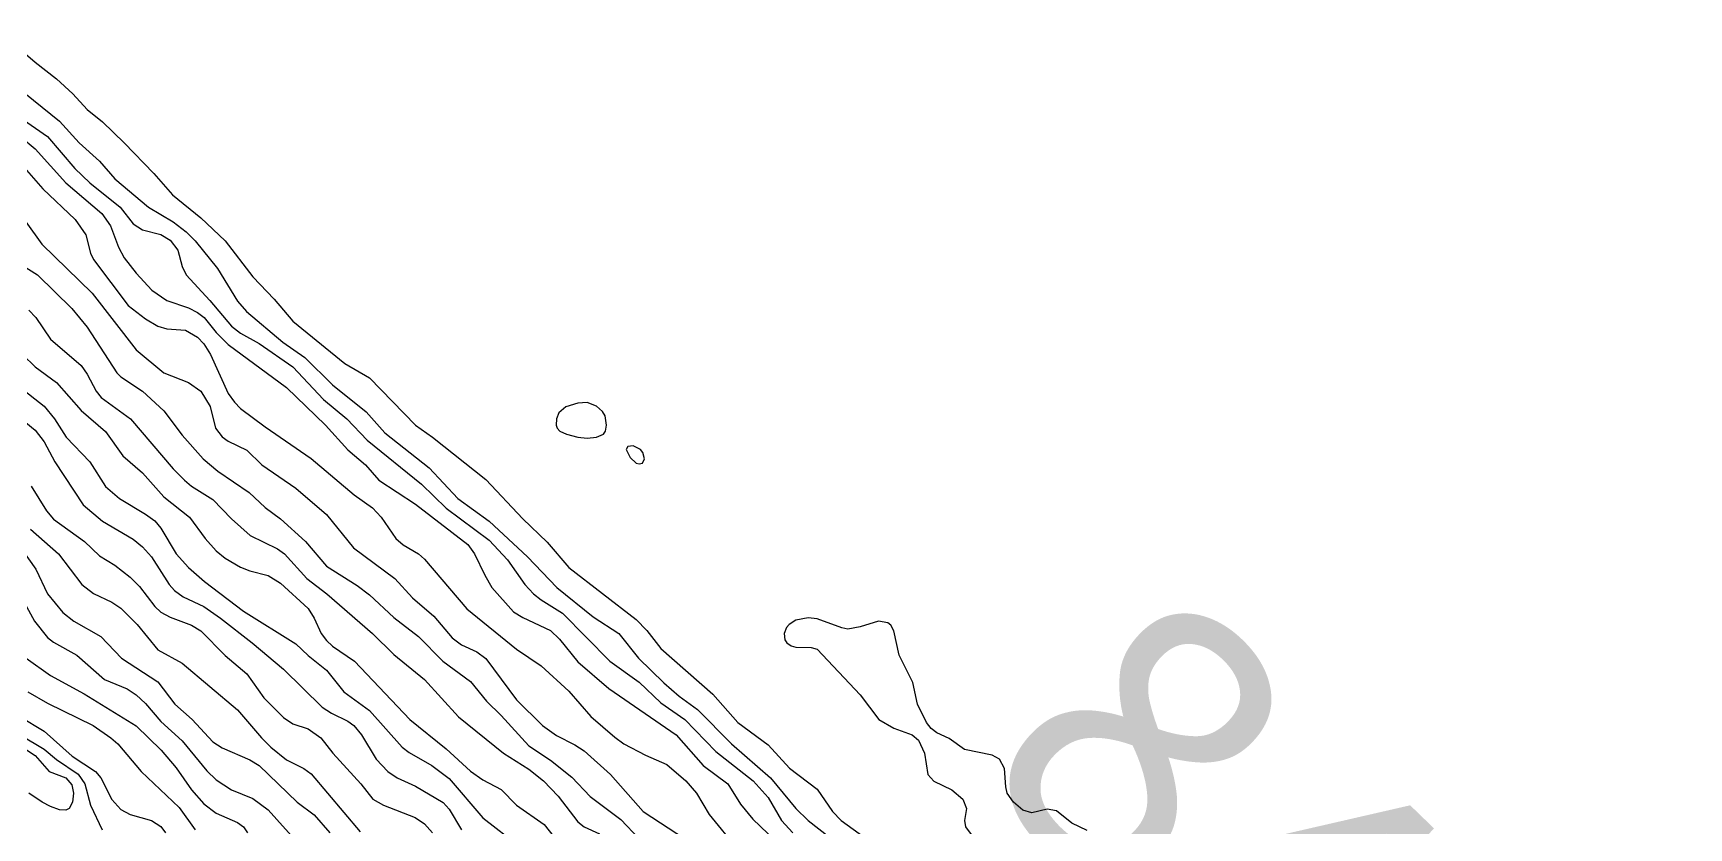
# Model space of a CAD drawing. Extents: x 474277 to 475042, y 254928 to 255625.
# Drawn here: x 474694.77 to 474736.16, y 255069.19 to 255089.06 of the extents above; entities that cross this region are included whole.
import ezdxf

# ---------------------------------------------------------------- set-up
doc = ezdxf.new("R2010")
doc.units = 0
doc.header["$MEASUREMENT"] = 0
doc.layers.add('BaseMapV2_DTM_export_MonNov09090547073261 — entities', color=1, linetype='CONTINUOUS')
doc.styles.get("Standard").update_dxf_attribs({"font": 'romans.shx'})

msp = doc.modelspace()

# ---------------------------------------------------------------- linework, layer by layer
at = {"layer": 'BaseMapV2_DTM_export_MonNov09090547073261 — entities', "color": 15, "linetype": 'Continuous', "true_color": 0xb7484b}
for points in [[(474693.979, 255089.062, 84.25), (474694.822, 255088.335, 84.25), (474695.359, 255087.923, 84.25), (474695.764, 255087.545, 84.25), (474696.126, 255087.152, 84.25), (474696.509, 255086.847, 84.25), (474697.046, 255086.318, 84.25), (474697.788, 255085.552, 84.25), (474698.259, 255085.015, 84.25), (474698.963, 255084.447, 84.25), (474699.573, 255083.865, 84.25), (474700.266, 255082.967, 84.25), (474700.803, 255082.413, 84.25), (474701.263, 255081.857, 84.25), (474702.566, 255080.798, 84.25), (474703.18, 255080.443, 84.25), (474704.33, 255079.256, 84.25), (474704.756, 255078.958, 84.25), (474706.094, 255077.902, 84.25), (474707.014, 255076.918, 84.25), (474707.627, 255076.334, 84.25), (474708.164, 255075.705, 84.25), (474709.851, 255074.405, 84.25), (474710.112, 255074.127, 84.25), (474710.464, 255073.678, 84.25), (474711.768, 255072.531, 84.25), (474712.392, 255071.827, 84.25), (474713.148, 255071.272, 84.25), (474713.685, 255070.688, 84.25), (474714.375, 255070.156, 84.25), (474714.758, 255069.603, 84.25), (474714.976, 255069.373, 84.25), (474715.727, 255068.836, 84.25)], [(474694.132, 255087.911, 84.5), (474695.436, 255086.858, 84.5), (474695.928, 255086.318, 84.5), (474696.429, 255085.858, 84.5), (474696.816, 255085.422, 84.5), (474697.66, 255084.708, 84.5), (474698.273, 255084.347, 84.5), (474698.598, 255084.095, 84.5), (474698.821, 255083.865, 84.5), (474699.386, 255083.175, 84.5), (474699.883, 255082.36, 84.5), (474700.11, 255082.101, 84.5), (474701.015, 255081.334, 84.5), (474701.566, 255080.951, 84.5), (474702.26, 255080.265, 84.5), (474703.103, 255079.596, 84.5), (474703.563, 255079.067, 84.5), (474704.677, 255078.191, 84.5), (474705.39, 255077.424, 84.5), (474706.17, 255076.858, 84.5), (474707.134, 255075.967, 84.5), (474707.869, 255075.2, 84.5), (474708.777, 255074.468, 84.5), (474709.419, 255074.05, 84.5), (474709.908, 255073.437, 84.5), (474710.541, 255072.815, 84.5), (474710.924, 255072.481, 84.5), (474711.384, 255072.155, 84.5), (474712.228, 255071.295, 84.5), (474713.209, 255070.446, 84.5), (474713.841, 255069.68, 84.5), (474714.149, 255069.373, 84.5), (474714.681, 255068.957, 84.5)], [(474694.038, 255087.239, 84.75), (474695.129, 255086.478, 84.75), (474695.819, 255085.674, 84.75), (474696.195, 255085.322, 84.75), (474696.948, 255084.708, 84.75), (474697.276, 255084.292, 84.75), (474697.506, 255084.145, 84.75), (474697.966, 255084.024, 84.75), (474698.196, 255083.889, 84.75), (474698.39, 255083.635, 84.75), (474698.503, 255083.224, 84.75), (474698.602, 255083.021, 84.75), (474699.193, 255082.379, 84.75), (474699.73, 255081.735, 84.75), (474699.96, 255081.564, 84.75), (474700.42, 255081.305, 84.75), (474701.262, 255080.721, 84.75), (474702.03, 255079.902, 84.75), (474702.617, 255079.418, 84.75), (474703.128, 255078.881, 84.75), (474704.483, 255077.789, 84.75), (474705.097, 255077.184, 84.75), (474706.17, 255076.386, 84.75), (474706.634, 255075.89, 84.75), (474707.069, 255075.277, 84.75), (474707.281, 255075.047, 84.75), (474707.472, 255074.894, 84.75), (474708.011, 255074.56, 84.75), (474709.188, 255073.36, 84.75), (474709.927, 255072.834, 84.75), (474710.464, 255072.315, 84.75), (474711.068, 255071.903, 84.75), (474711.844, 255071.103, 84.75), (474712.77, 255070.37, 84.75), (474713.148, 255069.95, 84.75), (474713.484, 255069.373, 84.75), (474713.761, 255069.064, 84.75)], [(474694.466, 255086.472, 85), (474694.822, 255086.172, 85), (474695.589, 255085.322, 85), (474696.495, 255084.555, 85), (474696.706, 255084.248, 85), (474696.906, 255083.711, 85), (474697.046, 255083.442, 85), (474697.353, 255083.057, 85), (474697.74, 255082.638, 85), (474698.119, 255082.38, 85), (474698.656, 255082.197, 85), (474698.886, 255082.08, 85), (474699.046, 255081.948, 85), (474699.346, 255081.581, 85), (474699.653, 255081.28, 85), (474701.11, 255080.204, 85), (474702.08, 255079.264, 85), (474702.643, 255078.641, 85), (474703.085, 255078.267, 85), (474703.413, 255077.884, 85), (474704.33, 255077.289, 85), (474705.643, 255076.274, 85), (474705.811, 255076.044, 85), (474706.065, 255075.507, 85), (474706.244, 255075.2, 85), (474706.784, 255074.597, 85), (474707.014, 255074.449, 85), (474707.706, 255074.127, 85), (474707.934, 255073.91, 85), (474708.394, 255073.34, 85), (474709.161, 255072.675, 85), (474710.848, 255071.517, 85), (474711.527, 255070.753, 85), (474712.144, 255070.293, 85), (474712.458, 255069.786, 85), (474712.764, 255069.41, 85), (474713.519, 255068.683, 85)], [(474694.548, 255085.705, 85.25), (474695.012, 255085.168, 85.25), (474695.824, 255084.402, 85.25), (474696.088, 255084.018, 85.25), (474696.208, 255083.558, 85.25), (474696.283, 255083.405, 85.25), (474697.153, 255082.255, 85.25), (474697.583, 255081.917, 85.25), (474697.889, 255081.735, 85.25), (474698.119, 255081.669, 85.25), (474698.579, 255081.634, 85.25), (474698.886, 255081.458, 85.25), (474699.039, 255081.294, 85.25), (474699.207, 255081.028, 85.25), (474699.653, 255080.054, 85.25), (474699.806, 255079.834, 85.25), (474699.96, 255079.679, 85.25), (474700.573, 255079.216, 85.25), (474701.723, 255078.423, 85.25), (474702.797, 255077.521, 85.25), (474703.257, 255077.194, 85.25), (474703.475, 255076.964, 85.25), (474703.843, 255076.427, 85.25), (474704.023, 255076.266, 85.25), (474704.407, 255076.04, 85.25), (474704.56, 255075.914, 85.25), (474705.618, 255074.664, 85.25), (474706.86, 255073.661, 85.25), (474707.474, 255073.243, 85.25), (474708.164, 255072.609, 85.25), (474708.719, 255071.98, 85.25), (474709.314, 255071.457, 85.25), (474709.544, 255071.297, 85.25), (474710.081, 255071.007, 85.25), (474710.618, 255070.775, 85.25), (474711.088, 255070.37, 85.25), (474711.356, 255070.063, 85.25), (474711.671, 255069.526, 85.25), (474712.381, 255068.656, 85.25)], [(474694.592, 255084.345, 85.5), (474694.995, 255083.788, 85.5), (474696.252, 255082.561, 85.5), (474697.353, 255081.147, 85.5), (474698.043, 255080.567, 85.5), (474698.656, 255080.328, 85.5), (474698.963, 255080.108, 85.5), (474699.197, 255079.724, 85.5), (474699.33, 255079.188, 85.5), (474699.499, 255078.969, 85.5), (474699.653, 255078.859, 85.5), (474700.113, 255078.634, 85.5), (474700.487, 255078.267, 85.5), (474701.34, 255077.687, 85.5), (474702.106, 255077.023, 85.5), (474702.783, 255076.197, 85.5), (474703.818, 255075.43, 85.5), (474704.253, 255074.944, 85.5), (474704.79, 255074.485, 85.5), (474705.25, 255073.941, 85.5), (474705.48, 255073.769, 85.5), (474705.864, 255073.594, 85.5), (474706.094, 255073.428, 85.5), (474706.86, 255072.397, 85.5), (474707.511, 255071.75, 85.5), (474707.857, 255071.499, 85.5), (474708.317, 255071.268, 85.5), (474708.547, 255071.118, 85.5), (474709.208, 255070.523, 85.5), (474710.023, 255069.603, 85.5), (474711.084, 255068.913, 85.5)], [(474694.362, 255083.345, 85.75), (474694.879, 255083.021, 85.75), (474695.742, 255082.179, 85.75), (474696.126, 255081.714, 85.75), (474696.866, 255080.568, 85.75), (474696.969, 255080.469, 85.75), (474697.506, 255080.111, 85.75), (474698.043, 255079.616, 85.75), (474698.503, 255079.011, 85.75), (474699.027, 255078.421, 85.75), (474699.393, 255078.114, 85.75), (474700.172, 255077.577, 85.75), (474700.573, 255077.198, 85.75), (474700.956, 255076.917, 85.75), (474701.584, 255076.351, 85.75), (474702.104, 255075.737, 85.75), (474702.873, 255075.248, 85.75), (474703.18, 255075.02, 85.75), (474703.793, 255074.451, 85.75), (474704.408, 255073.974, 85.75), (474705.018, 255073.36, 85.75), (474705.71, 255072.855, 85.75), (474706.104, 255072.363, 85.75), (474706.477, 255072.001, 85.75), (474707.167, 255071.246, 85.75), (474707.704, 255070.883, 85.75), (474708.241, 255070.463, 85.75), (474708.701, 255069.973, 85.75), (474709.467, 255069.404, 85.75), (474709.927, 255068.921, 85.75)], [(474694.669, 255082.139, 86), (474694.837, 255081.948, 86), (474695.206, 255081.413, 86), (474695.972, 255080.749, 86), (474696.126, 255080.536, 86), (474696.352, 255080.108, 86), (474696.471, 255079.954, 86), (474697.211, 255079.418, 86), (474698.273, 255078.166, 86), (474698.554, 255077.884, 86), (474698.733, 255077.738, 86), (474699.269, 255077.401, 86), (474699.73, 255076.916, 86), (474700.198, 255076.504, 86), (474700.88, 255076.166, 86), (474701.057, 255076.044, 86), (474701.615, 255075.43, 86), (474702.115, 255075.047, 86), (474703.257, 255074.053, 86), (474703.793, 255073.528, 86), (474704.56, 255072.902, 86), (474705.404, 255071.972, 86), (474706.528, 255071.06, 86), (474707.167, 255070.657, 86), (474707.53, 255070.37, 86), (474707.902, 255069.986, 86), (474708.394, 255069.343, 86), (474708.547, 255069.221, 86), (474708.931, 255069.039, 86)], [(474694.209, 255081.319, 86.25), (474694.822, 255080.721, 86.25), (474695.359, 255080.33, 86.25), (474695.972, 255079.625, 86.25), (474696.586, 255079.101, 86.25), (474697.019, 255078.497, 86.25), (474697.506, 255078.071, 86.25), (474698.043, 255077.467, 86.25), (474698.683, 255076.964, 86.25), (474699.07, 255076.427, 86.25), (474699.346, 255076.12, 86.25), (474699.576, 255075.935, 86.25), (474699.96, 255075.713, 86.25), (474700.19, 255075.621, 86.25), (474700.65, 255075.504, 86.25), (474700.956, 255075.308, 86.25), (474701.646, 255074.673, 86.25), (474701.797, 255074.434, 86.25), (474701.974, 255074.05, 86.25), (474702.106, 255073.873, 86.25), (474702.26, 255073.731, 86.25), (474702.809, 255073.36, 86.25), (474704.19, 255071.903, 86.25), (474705.097, 255071.171, 86.25), (474705.71, 255070.609, 86.25), (474706.017, 255070.389, 86.25), (474706.477, 255070.154, 86.25), (474706.86, 255069.757, 86.25), (474707.55, 255069.272, 86.25), (474708.547, 255068.01, 86.25)], [(474693.672, 255080.808, 86.5), (474695.052, 255079.733, 86.5), (474695.31, 255079.418, 86.5), (474695.601, 255078.958, 86.5), (474696.192, 255078.344, 86.5), (474696.586, 255077.726, 86.5), (474696.933, 255077.424, 86.5), (474697.583, 255077.037, 86.5), (474697.813, 255076.866, 86.5), (474697.966, 255076.683, 86.5), (474698.349, 255076.047, 86.5), (474698.656, 255075.7, 86.5), (474699.061, 255075.354, 86.5), (474700.036, 255074.611, 86.5), (474701.34, 255073.797, 86.5), (474701.646, 255073.499, 86.5), (474702.106, 255073.136, 86.5), (474702.541, 255072.593, 86.5), (474703.18, 255072.123, 86.5), (474703.999, 255071.213, 86.5), (474704.177, 255071.079, 86.5), (474704.737, 255070.753, 86.5), (474705.174, 255070.425, 86.5), (474706.017, 255069.439, 86.5), (474706.937, 255068.729, 86.5)], [(474708.854, 255078.957, 84), (474709.028, 255079.034, 84), (474709.078, 255079.111, 84), (474709.104, 255079.264, 84), (474709.072, 255079.494, 84), (474709.007, 255079.599, 84), (474708.854, 255079.734, 84), (474708.624, 255079.824, 84), (474708.394, 255079.813, 84), (474708.087, 255079.717, 84), (474707.917, 255079.571, 84), (474707.858, 255079.418, 84), (474707.85, 255079.264, 84), (474707.874, 255079.188, 84), (474707.943, 255079.111, 84), (474708.103, 255079.034, 84), (474708.394, 255078.962, 84), (474708.624, 255078.936, 84), (474708.854, 255078.957, 84)], [(474694.592, 255079.323, 86.75), (474694.822, 255079.134, 86.75), (474695.052, 255078.84, 86.75), (474695.315, 255078.344, 86.75), (474696.021, 255077.271, 86.75), (474696.509, 255076.864, 86.75), (474697.276, 255076.407, 86.75), (474697.506, 255076.221, 86.75), (474697.729, 255075.967, 86.75), (474698.172, 255075.277, 86.75), (474698.311, 255075.124, 86.75), (474698.527, 255074.97, 86.75), (474699.039, 255074.729, 86.75), (474699.456, 255074.434, 86.75), (474700.249, 255073.82, 86.75), (474701.033, 255073.163, 86.75), (474702, 255072.21, 86.75), (474702.232, 255072.057, 86.75), (474702.643, 255071.86, 86.75), (474702.788, 255071.75, 86.75), (474702.981, 255071.52, 86.75), (474703.347, 255070.907, 86.75), (474703.642, 255070.6, 86.75), (474703.87, 255070.44, 86.75), (474704.33, 255070.238, 86.75), (474705.02, 255069.826, 86.75), (474705.174, 255069.656, 86.75), (474705.484, 255069.143, 86.75)], [(474710.004, 255078.309, 84), (474710.057, 255078.421, 84), (474710.013, 255078.574, 84), (474709.953, 255078.651, 84), (474709.774, 255078.746, 84), (474709.643, 255078.727, 84), (474709.602, 255078.651, 84), (474709.697, 255078.45, 84), (474709.851, 255078.313, 84), (474709.927, 255078.29, 84), (474710.004, 255078.309, 84)], [(474694.726, 255077.731, 87), (474695.106, 255077.117, 87), (474695.282, 255076.907, 87), (474696.058, 255076.351, 87), (474696.432, 255075.991, 87), (474696.816, 255075.76, 87), (474697.199, 255075.459, 87), (474697.429, 255075.226, 87), (474697.813, 255074.728, 87), (474697.966, 255074.584, 87), (474698.196, 255074.461, 87), (474698.733, 255074.259, 87), (474698.963, 255074.119, 87), (474699.576, 255073.503, 87), (474700.113, 255073.046, 87), (474700.543, 255072.44, 87), (474701.033, 255071.95, 87), (474701.263, 255071.797, 87), (474701.646, 255071.669, 87), (474701.968, 255071.443, 87), (474702.262, 255071.06, 87), (474702.969, 255070.293, 87), (474703.267, 255069.91, 87), (474703.531, 255069.756, 87), (474704.321, 255069.45, 87), (474704.56, 255069.295, 87), (474704.756, 255069.066, 87)], [(474694.708, 255076.657, 87.25), (474695.408, 255076.044, 87.25), (474695.988, 255075.277, 87.25), (474696.279, 255075.053, 87.25), (474696.739, 255074.837, 87.25), (474696.969, 255074.685, 87.25), (474697.371, 255074.28, 87.25), (474697.889, 255073.644, 87.25), (474698.503, 255073.307, 87.25), (474699.883, 255072.146, 87.25), (474700.479, 255071.443, 87.25), (474700.715, 255071.213, 87.25), (474701.11, 255070.894, 87.25), (474701.539, 255070.676, 87.25), (474701.723, 255070.546, 87.25), (474702.95, 255069.093, 87.25)], [(474694.519, 255076.12, 87.5), (474694.84, 255075.66, 87.5), (474695.129, 255075.039, 87.5), (474695.512, 255074.58, 87.5), (474695.787, 255074.357, 87.5), (474696.464, 255073.974, 87.5), (474696.983, 255073.437, 87.5), (474697.889, 255072.844, 87.5), (474698.312, 255072.287, 87.5), (474698.747, 255071.903, 87.5), (474699.269, 255071.34, 87.5), (474699.499, 255071.197, 87.5), (474700.19, 255070.893, 87.5), (474700.42, 255070.754, 87.5), (474701.37, 255069.833, 87.5), (474701.8, 255069.514, 87.5), (474702.189, 255069.066, 87.5)], [(474694.346, 255075.2, 87.75), (474694.806, 255074.357, 87.75), (474695.129, 255073.953, 87.75), (474695.282, 255073.835, 87.75), (474695.864, 255073.513, 87.75), (474696.56, 255072.9, 87.75), (474697.123, 255072.665, 87.75), (474697.353, 255072.514, 87.75), (474697.583, 255072.303, 87.75), (474697.966, 255071.854, 87.75), (474698.503, 255071.367, 87.75), (474699.116, 255070.614, 87.75), (474699.346, 255070.391, 87.75), (474699.736, 255070.14, 87.75), (474700.266, 255069.929, 87.75), (474700.65, 255069.646, 87.75), (474701.373, 255068.836, 87.75)], [(474721.122, 255069.125, 84), (474720.739, 255069.309, 84), (474720.355, 255069.615, 84), (474720.125, 255069.657, 84), (474719.742, 255069.564, 84), (474719.512, 255069.633, 84), (474719.285, 255069.833, 84), (474719.126, 255070.063, 84), (474719.089, 255070.216, 84), (474719.059, 255070.676, 84), (474718.929, 255070.907, 84), (474718.745, 255071.01, 84), (474718.055, 255071.151, 84), (474717.672, 255071.426, 84), (474717.365, 255071.571, 84), (474717.222, 255071.673, 84), (474717.106, 255071.827, 84), (474716.879, 255072.287, 84), (474716.768, 255072.823, 84), (474716.425, 255073.513, 84), (474716.292, 255074.115, 84), (474716.215, 255074.259, 84), (474716.138, 255074.321, 84), (474715.908, 255074.356, 84), (474715.448, 255074.217, 84), (474715.141, 255074.163, 84), (474714.988, 255074.192, 84), (474714.375, 255074.416, 84), (474714.145, 255074.442, 84), (474713.838, 255074.388, 84), (474713.672, 255074.28, 84), (474713.606, 255074.204, 84), (474713.545, 255074.05, 84), (474713.568, 255073.897, 84), (474713.614, 255073.82, 84), (474713.72, 255073.744, 84), (474713.838, 255073.711, 84), (474714.221, 255073.704, 84), (474714.375, 255073.663, 84), (474715.448, 255072.521, 84), (474715.915, 255071.903, 84), (474716.292, 255071.688, 84), (474716.752, 255071.515, 84), (474716.905, 255071.384, 84), (474717.053, 255071.06, 84), (474717.142, 255070.523, 84), (474717.288, 255070.363, 84), (474717.743, 255070.14, 84), (474718.011, 255069.91, 84), (474718.103, 255069.68, 84), (474718.06, 255069.373, 84), (474718.085, 255069.22, 84), (474718.975, 255068.03, 84)], [(474694.6, 255073.437, 88), (474695.206, 255073.002, 88), (474696.049, 255072.547, 88), (474697.353, 255071.74, 88), (474697.975, 255071.137, 88), (474698.349, 255070.695, 88), (474698.733, 255070.141, 88), (474699.039, 255069.793, 88), (474699.346, 255069.556, 88), (474699.883, 255069.323, 88), (474700.035, 255069.22, 88), (474700.136, 255069.066, 88)], [(474694.638, 255072.593, 88.25), (474695.129, 255072.306, 88.25), (474696.272, 255071.75, 88.25), (474696.717, 255071.443, 88.25), (474696.891, 255071.29, 88.25), (474697.476, 255070.6, 88.25), (474698.426, 255069.7, 88.25), (474698.825, 255069.143, 88.25)], [(474693.519, 255071.858, 89), (474694.822, 255070.997, 89), (474695.174, 255070.6, 89), (474695.587, 255070.446, 89), (474695.742, 255070.269, 89), (474695.786, 255070.063, 89), (474695.759, 255069.833, 89), (474695.674, 255069.68, 89), (474695.589, 255069.633, 89), (474695.436, 255069.643, 89), (474695.206, 255069.728, 89), (474694.997, 255069.833, 89), (474694.669, 255070.058, 89)], [(474694.445, 255071.98, 88.5), (474695.052, 255071.613, 88.5), (474695.752, 255070.983, 88.5), (474696.332, 255070.6, 88.5), (474696.462, 255070.446, 88.5), (474696.739, 255069.904, 88.5), (474696.969, 255069.655, 88.5), (474697.199, 255069.523, 88.5), (474697.736, 255069.376, 88.5), (474697.966, 255069.226, 88.5), (474698.08, 255069.066, 88.5)], [(474694.45, 255071.52, 88.75), (474695.052, 255071.163, 88.75), (474695.359, 255070.901, 88.75), (474695.896, 255070.536, 88.75), (474696.062, 255070.293, 88.75), (474696.211, 255069.756, 88.75), (474696.499, 255069.143, 88.75)]]:
    msp.add_polyline3d(points, dxfattribs=at)

# ---------------------------------------------------------------- texts
at = {"layer": 'BaseMapV2_DTM_export_MonNov09090547073261 — entities', "color": 250, "true_color": 0x323232, "insert": (474718.111, 255070.52), "char_height": 0.2, "width": 17.61571, "attachment_point": 7, "rotation": 315.9397}
msp.add_mtext('\\fOpen Sans|i0|b0;\\H7.02279;84\\~m', dxfattribs=at)

doc.saveas('drawing.dxf')
